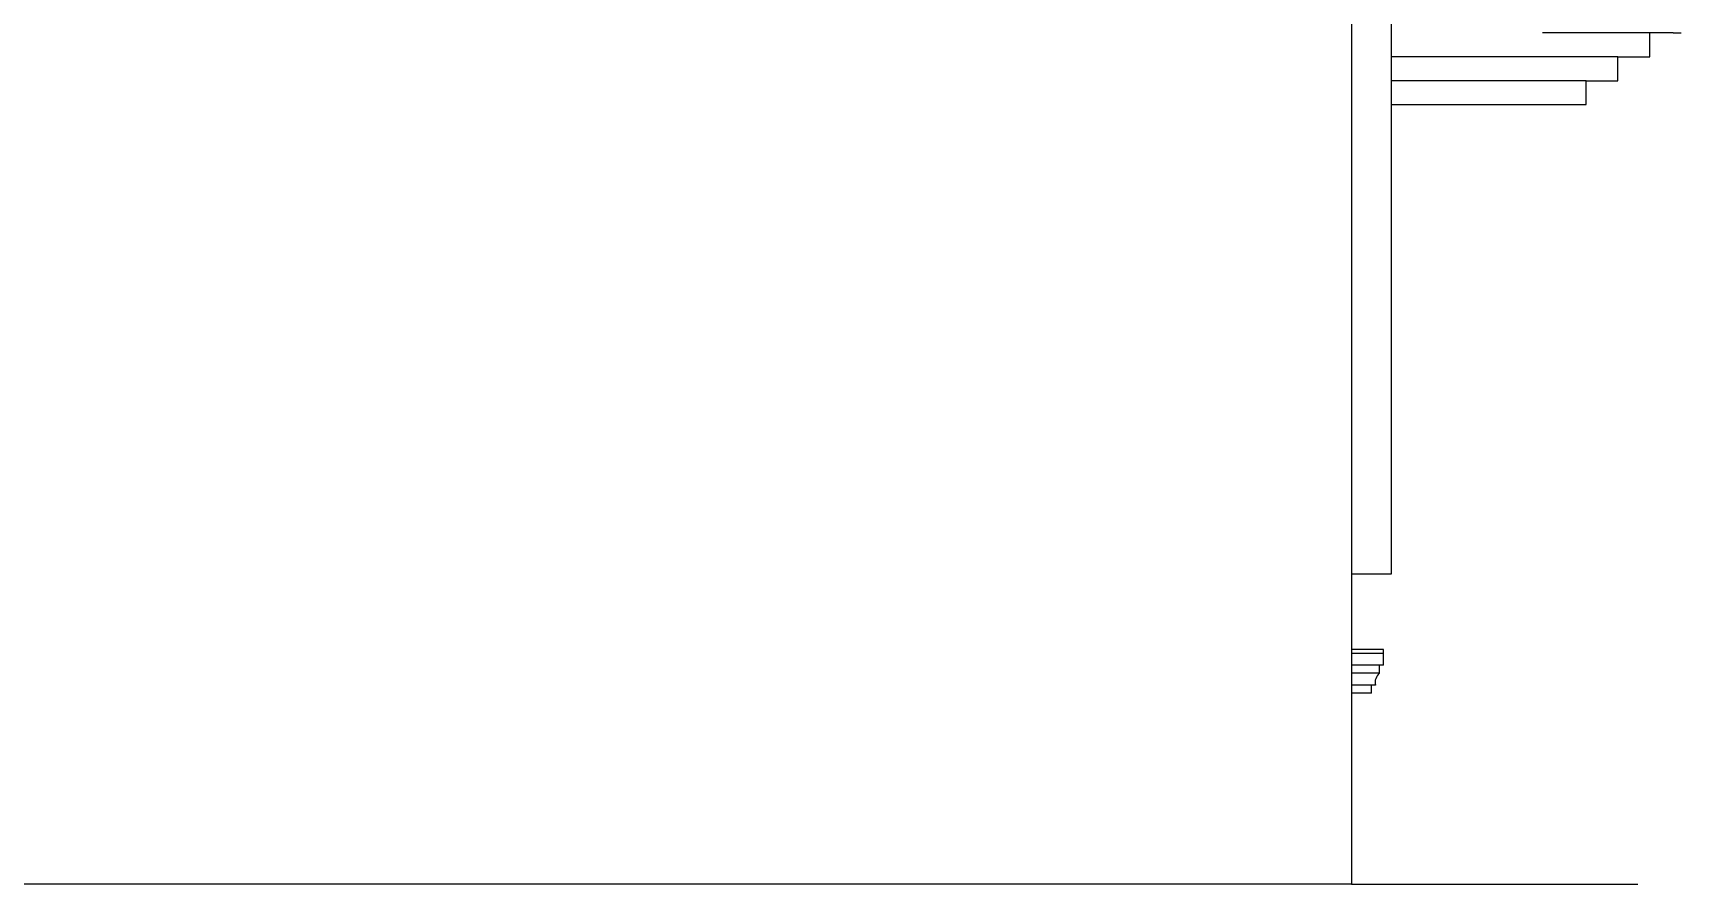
# Model space of a CAD drawing. Header units: inches. Extents: x 1397 to 20304, y -27267 to -746.
# Drawn here: x 17558.3 to 17765.6, y -22260.4 to -22153.4 of the extents above; entities that cross this region are included whole.
import ezdxf

# ---------------------------------------------------------------- set-up
doc = ezdxf.new("R2010")
doc.units = ezdxf.units.IN
doc.header["$LTSCALE"] = 17
doc.header["$MEASUREMENT"] = 0
doc.layers.add('25 BOT BAR', color=12, linetype='Continuous', lineweight=25)

msp = doc.modelspace()

# ---------------------------------------------------------------- linework, layer by layer
at = {"layer": '25 BOT BAR'}
for p, q in [((17729.12, -22221.44), (17729.12, -21718.6)), ((17724.12, -22148.44), (17724.12, -22260.44)), ((17764.56, -22153.44), (17748.12, -22153.44)), ((17761.62, -22156.44), (17761.62, -22153.44)), ((17764.56, -22153.44), (17764.56, -22153.44)), ((17764.56, -22153.44), (17765.56, -22153.44)), ((17757.62, -22156.44), (17729.12, -22156.44)), ((17757.62, -22159.44), (17757.62, -22156.44)), ((17757.62, -22156.44), (17761.62, -22156.44)), ((17753.62, -22159.44), (17729.12, -22159.44)), ((17753.62, -22162.44), (17753.62, -22159.44)), ((17753.62, -22159.44), (17757.62, -22159.44)), ((17729.12, -22162.44), (17753.62, -22162.44)), ((17724.12, -22221.44), (17729.12, -22221.44)), ((17728.12, -22230.94), (17724.12, -22230.94)), ((17728.12, -22231.44), (17724.12, -22231.44)), ((17728.12, -22231.44), (17728.12, -22230.94)), ((17728.12, -22232.94), (17728.12, -22231.44)), ((17728.12, -22232.94), (17724.12, -22232.94)), ((17727.62, -22233.94), (17724.12, -22233.94)), ((17727.62, -22233.94), (17727.62, -22232.94)), ((17727.12, -22235.44), (17724.12, -22235.44)), ((17726.62, -22236.44), (17726.62, -22235.44)), ((17726.62, -22236.44), (17724.12, -22236.44)), ((17724.12, -22260.44), (17263.66, -22260.44)), ((17724.12, -22260.44), (17760.12, -22260.44))]:
    msp.add_line(p, q, dxfattribs=at)
msp.add_arc((17728.56, -22235.09), 1.48, 129.3404, 193.7898, dxfattribs=at)

doc.saveas('drawing.dxf')
